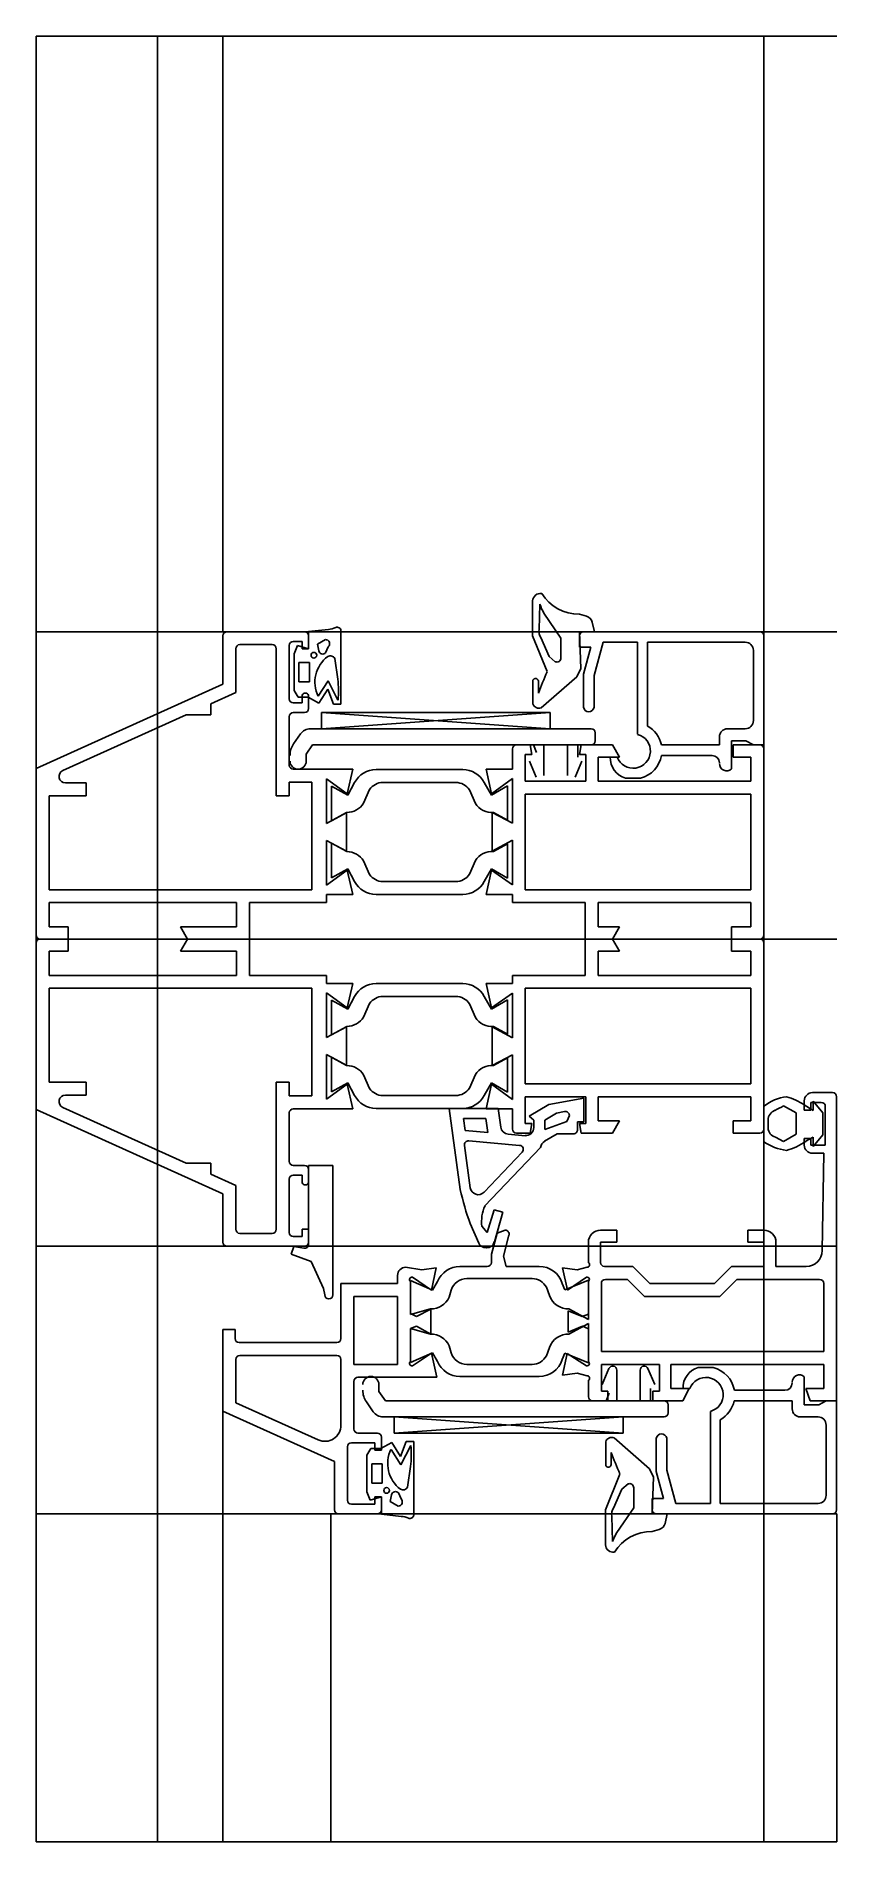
# Model space of a CAD drawing. Extents: x -13 to 86, y -112 to 112.
import ezdxf

# ---------------------------------------------------------------- set-up
doc = ezdxf.new("R2010")
doc.units = 0
doc.layers.get('0').update_dxf_attribs({"linetype": 'CONTINUOUS'})

msp = doc.modelspace()

# ---------------------------------------------------------------- linework, layer by layer
at = {"linetype": 'CONTINUOUS'}
for p, q in [((86.03, 111.65), (-13, 111.65)), ((-13, -111.65), (-13, 111.65)), ((-13, 111.65), (-13, -111.65)), ((2, 111.65), (2, -111.65)), ((10.1, 38), (10.1, 111.65)), ((77, 111.65), (77, -111.65)), ((77, 37.5), (77, 111.65)), ((48.4, 41.82), (48.4, 37.47)), ((49.2, 38.28), (49.29, 41.42)), ((49.8, 40.3), (51.9, 37.22)), ((86.03, 38), (-13, 38)), ((20.2, 38), (10.6, 38)), ((23.14, 38.29), (20.7, 38.01)), ((20.7, 38.01), (20.7, 35.9)), ((24.7, 29.04), (24.7, 38.13)), ((55.06, 39.92), (54.19, 40.16)), ((54.36, 33.46), (54.19, 38)), ((54.19, 38), (56.05, 38)), ((76.5, 38), (54.7, 38)), ((56.05, 38), (55.78, 39.18)), ((10.1, 37.5), (10.1, 31.5)), ((11.7, 30.47), (11.7, 35.9)), ((12.2, 36.4), (16.2, 36.4)), ((16.7, 35.9), (16.7, 17.7)), ((18.3, 29.7), (18.3, 36.3)), ((18.8, 36.8), (19.9, 36.8)), ((19.32, 36.28), (18.9, 35.26)), ((20.7, 35.9), (19.32, 36.28)), ((19.9, 36.8), (19.9, 35.9)), ((19.9, 35.9), (20.7, 35.9)), ((20.7, 35.9), (20.7, 37.5)), ((21.79, 36.46), (22.77, 37.03)), ((21.96, 35.63), (21.79, 36.46)), ((23.13, 36.11), (22.8, 35.38)), ((48.4, 37.47), (50.19, 33.06)), ((50.45, 34.94), (49.42, 37.27)), ((51.9, 37.22), (51.9, 34.75)), ((54.2, 37.5), (54.2, 36.1)), ((54.2, 36.1), (55.6, 36.1)), ((55.6, 36.1), (54.7, 32.74)), ((56, 32.57), (57.11, 36.7)), ((57.11, 36.7), (61.39, 36.7)), ((61.39, 36.7), (61.39, 25.31)), ((62.59, 26.36), (62.59, 36.7)), ((62.59, 36.7), (74.7, 36.7)), ((77, 24), (77, 37.5)), ((18.9, 35.26), (18.9, 30.74)), ((19.5, 31.8), (19.5, 34.2)), ((19.5, 34.2), (20.8, 34.2)), ((20.8, 34.2), (20.8, 31.8)), ((23.94, 34.69), (24.3, 32.12)), ((51.2, 34.29), (50.45, 34.94)), ((75.7, 35.7), (75.7, 27)), ((10.1, 31.5), (-13, 21.1)), ((20.8, 31.8), (19.5, 31.8)), ((23.12, 31.93), (21.89, 30.01)), ((24.33, 29.53), (23.12, 31.93)), ((48.44, 32), (48.44, 29.08)), ((49.13, 30.39), (49.11, 31.88)), ((49.47, 28.6), (53.87, 32.41)), ((53.87, 32.41), (54.36, 33.46)), ((54.7, 32.74), (54.7, 28.67)), ((56, 28.63), (56, 32.57)), ((8.6, 29.07), (11.7, 30.47)), ((8.6, 27.7), (8.6, 29.07)), ((19.9, 29.2), (18.8, 29.2)), ((18.9, 30.74), (19.39, 29.9)), ((19.39, 29.9), (20.64, 29.9)), ((19.9, 30.1), (19.9, 29.2)), ((20.64, 29.9), (21.98, 29.15)), ((20.7, 28.5), (20.7, 30.1)), ((21.98, 29.15), (23.07, 30.91)), ((23.07, 30.91), (23.77, 29.04)), ((23.77, 29.04), (24.7, 29.04)), ((-9.7, 20.83), (5.55, 27.7)), ((5.55, 27.7), (8.6, 27.7)), ((18.3, 21.5), (18.3, 27.5)), ((18.8, 28), (20.2, 28)), ((22.29, 28), (50.59, 28)), ((22.29, 26), (50.59, 28)), ((50.59, 26), (22.29, 28)), ((22.29, 26), (22.29, 28)), ((22.29, 28), (50.59, 28)), ((50.59, 28), (50.59, 26)), ((19.7, 25.36), (18.85, 24.14)), ((55.65, 26), (20.93, 26)), ((56.15, 24.5), (56.15, 25.5)), ((71.5, 25), (71.5, 24)), ((74.7, 26), (72.5, 26)), ((20.4, 22.87), (21.19, 24)), ((20.4, 22), (20.4, 22.87)), ((20.4, 22), (20.4, 22.87)), ((21.19, 24), (55.65, 24)), ((45.9, 23.5), (45.9, 21)), ((48.1, 24), (46.4, 24)), ((47.5, 19.5), (47.5, 22.8)), ((47.5, 22.8), (48.3, 22.8)), ((48.3, 22.8), (48.1, 24)), ((48.5, 24), (48.88, 23.08)), ((49.8, 20.2), (49.8, 24)), ((49.8, 20.2), (49.8, 24)), ((52.7, 24), (52.7, 20.2)), ((54, 22.5), (54, 24)), ((54, 22.5), (54, 24)), ((54.4, 24), (54.2, 22.8)), ((54.2, 22.8), (55, 22.8)), ((58.28, 24), (54.4, 24)), ((55, 22.8), (55, 19.5)), ((56.5, 19.5), (56.5, 22.5)), ((56.5, 22.5), (59.15, 22.5)), ((58.85, 22.5), (58, 22.5)), ((59.15, 22.5), (58.28, 24)), ((71.5, 24), (64.33, 24)), ((64.35, 22.7), (70.6, 22.7)), ((73, 21.03), (73, 24.5)), ((73, 24.5), (74.79, 24.5)), ((76.5, 24), (73.19, 24)), ((73.19, 24), (73.19, 22.5)), ((73.19, 22.5), (75.4, 22.5)), ((74.79, 24.5), (75.7, 24)), ((75.4, 22.5), (75.4, 19.5)), ((75.7, 24), (77, 24)), ((77, 0.5), (77, 23.5)), ((-13, 21.1), (-13, 0.5)), ((26.15, 21), (18.8, 21)), ((25.48, 17.97), (26.15, 21)), ((39.76, 20.95), (29.04, 20.95)), ((45.9, 21), (42.65, 21)), ((42.65, 21), (43.33, 17.97)), ((48, 22), (48.84, 20.01)), ((53.66, 20.01), (54.5, 22)), ((53.66, 20.01), (54.5, 22)), ((-6.8, 19.3), (-9.38, 19.3)), ((-6.8, 17.7), (-6.8, 19.3)), ((18.3, 17.7), (18.3, 19.4)), ((18.3, 19.4), (21.1, 19.4)), ((21.1, 19.4), (21.1, 6.1)), ((22.9, 14.27), (22.9, 19.82)), ((22.9, 19.82), (25.48, 17.97)), ((25.53, 17.79), (23.51, 18.9)), ((23.51, 18.9), (23.51, 14.6)), ((26.39, 19.35), (25.53, 17.79)), ((27.5, 16.8), (28.23, 18.48)), ((29.89, 19.35), (38.91, 19.35)), ((40.58, 18.46), (41.32, 16.77)), ((43.31, 17.79), (42.41, 19.35)), ((45.29, 18.93), (43.31, 17.79)), ((43.33, 17.97), (45.9, 19.84)), ((45.29, 14.7), (45.29, 18.93)), ((45.9, 19.84), (45.9, 14.31)), ((55, 19.5), (47.5, 19.5)), ((47.5, 6.1), (47.5, 17.9)), ((47.5, 17.9), (75.4, 17.9)), ((75.4, 19.5), (56.5, 19.5)), ((59.88, 19.9), (61.73, 19.9)), ((75.4, 17.9), (75.4, 6.1)), ((-11.4, 6.1), (-11.4, 17.7)), ((-11.4, 17.7), (-6.8, 17.7)), ((16.7, 17.7), (18.3, 17.7)), ((25.4, 15.65), (22.9, 14.27)), ((23.51, 14.6), (25.41, 15.65)), ((25.4, 10.86), (25.4, 15.65)), ((45.9, 14.31), (43.4, 15.64)), ((43.4, 15.64), (43.4, 10.85)), ((43.58, 15.66), (45.29, 14.7)), ((22.9, 6.66), (22.9, 12.19)), ((22.9, 12.19), (25.4, 10.86)), ((25.41, 10.81), (23.51, 11.86)), ((23.51, 11.86), (23.51, 7.56)), ((43.4, 10.85), (45.9, 12.23)), ((45.29, 11.76), (43.58, 10.8)), ((45.29, 7.53), (45.29, 11.76)), ((45.9, 12.23), (45.9, 6.68)), ((28.23, 7.98), (27.5, 9.66)), ((41.32, 9.69), (40.58, 8)), ((25.47, 8.53), (22.9, 6.66)), ((23.51, 7.56), (25.53, 8.67)), ((26.15, 5.51), (25.47, 8.53)), ((25.53, 8.67), (26.39, 7.11)), ((38.91, 7.11), (29.89, 7.11)), ((42.41, 7.11), (43.31, 8.67)), ((43.32, 8.53), (42.65, 5.51)), ((43.31, 8.67), (45.29, 7.53)), ((45.9, 6.68), (43.32, 8.53)), ((21.1, 6.1), (-11.4, 6.1)), ((-11.4, 1.5), (-11.4, 4.5)), ((-11.4, 4.5), (11.8, 4.5)), ((11.8, 4.5), (11.8, 1.5)), ((13.4, 0), (13.4, 4.5)), ((13.4, 4.5), (22.9, 4.5)), ((22.9, 4.5), (22.9, 5.51)), ((22.9, 5.51), (26.15, 5.51)), ((29.04, 5.51), (39.76, 5.51)), ((42.65, 5.51), (45.9, 5.51)), ((45.9, 5.51), (45.9, 4.5)), ((45.9, 4.5), (54.9, 4.5)), ((75.4, 6.1), (47.5, 6.1)), ((54.9, 4.5), (54.9, 0)), ((56.5, 1.5), (56.5, 4.5)), ((56.5, 4.5), (75.4, 4.5)), ((75.4, 4.5), (75.4, 1.5)), ((-13, 0), (86.03, 0)), ((-9.03, 0), (-12.5, 0)), ((-12.5, 0), (-9.03, 0)), ((-9.03, 1.5), (-11.4, 1.5)), ((-9.03, 0), (-9.03, 1.5)), ((-9.03, -1.5), (-9.03, 0)), ((11.8, 1.5), (4.85, 1.5)), ((4.85, 1.5), (5.72, 0)), ((5.72, 0), (4.85, -1.5)), ((13.4, 0), (5.72, 0)), ((5.72, 0), (13.4, 0)), ((13.4, -4.5), (13.4, 0)), ((58.28, 0), (54.9, 0)), ((54.9, 0), (54.9, -4.5)), ((54.9, 0), (58.28, 0)), ((59.15, 1.5), (56.5, 1.5)), ((58.28, 0), (59.15, 1.5)), ((59.15, -1.5), (58.28, 0)), ((75.4, 1.5), (73.01, 1.5)), ((73.01, 1.5), (73.01, 0)), ((76.5, 0), (73.01, 0)), ((73.01, 0), (73.01, -1.5)), ((73.01, 0), (76.5, 0)), ((-13, -0.5), (-13, -21.1)), ((-11.4, -4.5), (-11.4, -1.5)), ((-11.4, -1.5), (-9.03, -1.5)), ((4.85, -1.5), (11.8, -1.5)), ((11.8, -1.5), (11.8, -4.5)), ((56.5, -4.5), (56.5, -1.5)), ((56.5, -1.5), (59.15, -1.5)), ((73.01, -1.5), (75.4, -1.5)), ((75.4, -1.5), (75.4, -4.5)), ((77, -23.5), (77, -0.5)), ((11.8, -4.5), (-11.4, -4.5)), ((-11.4, -17.7), (-11.4, -6.1)), ((-11.4, -6.1), (21.1, -6.1)), ((22.9, -4.5), (13.4, -4.5)), ((21.1, -6.1), (21.1, -19.4)), ((22.9, -5.51), (22.9, -4.5)), ((26.15, -5.51), (22.9, -5.51)), ((22.9, -12.19), (22.9, -6.66)), ((22.9, -6.66), (25.47, -8.53)), ((25.47, -8.53), (26.15, -5.51)), ((39.76, -5.51), (29.04, -5.51)), ((45.9, -5.51), (42.65, -5.51)), ((42.65, -5.51), (43.32, -8.53)), ((43.32, -8.53), (45.9, -6.68)), ((54.9, -4.5), (45.9, -4.5)), ((45.9, -4.5), (45.9, -5.51)), ((45.9, -6.68), (45.9, -12.23)), ((47.5, -17.9), (47.5, -6.1)), ((47.5, -6.1), (75.4, -6.1)), ((75.4, -4.5), (56.5, -4.5)), ((75.4, -6.1), (75.4, -17.9)), ((25.53, -8.67), (23.51, -7.56)), ((23.51, -7.56), (23.51, -11.86)), ((26.39, -7.11), (25.53, -8.67)), ((27.5, -9.66), (28.23, -7.98)), ((29.89, -7.11), (38.91, -7.11)), ((40.58, -8), (41.32, -9.69)), ((43.31, -8.67), (42.41, -7.11)), ((45.29, -7.53), (43.31, -8.67)), ((45.29, -11.76), (45.29, -7.53)), ((25.4, -10.86), (22.9, -12.19)), ((23.51, -11.86), (25.41, -10.81)), ((25.4, -15.65), (25.4, -10.86)), ((45.9, -12.23), (43.4, -10.85)), ((43.4, -10.85), (43.4, -15.64)), ((43.58, -10.8), (45.29, -11.76)), ((22.9, -19.82), (22.9, -14.27)), ((22.9, -14.27), (25.4, -15.65)), ((25.41, -15.65), (23.51, -14.6)), ((23.51, -14.6), (23.51, -18.9)), ((43.4, -15.64), (45.9, -14.31)), ((45.29, -14.7), (43.58, -15.66)), ((45.29, -18.93), (45.29, -14.7)), ((45.9, -14.31), (45.9, -19.84)), ((-6.8, -17.7), (-11.4, -17.7)), ((-6.8, -19.3), (-6.8, -17.7)), ((18.3, -17.7), (16.7, -17.7)), ((16.7, -17.7), (16.7, -35.9)), ((18.3, -19.4), (18.3, -17.7)), ((23.51, -18.9), (25.53, -17.79)), ((25.53, -17.79), (26.39, -19.35)), ((28.23, -18.48), (27.5, -16.8)), ((41.32, -16.77), (40.58, -18.46)), ((42.41, -19.35), (43.31, -17.79)), ((43.31, -17.79), (45.29, -18.93)), ((-9.38, -19.3), (-6.8, -19.3)), ((21.1, -19.4), (18.3, -19.4)), ((25.48, -17.97), (22.9, -19.82)), ((26.15, -21), (25.48, -17.97)), ((38.91, -19.35), (29.89, -19.35)), ((43.33, -17.97), (42.65, -21)), ((45.9, -19.84), (43.33, -17.97)), ((75.4, -17.9), (47.5, -17.9)), ((47.5, -22.8), (47.5, -19.5)), ((47.5, -19.5), (55, -19.5)), ((54.75, -19.7), (50.4, -20.48)), ((54.75, -22.6), (54.75, -19.7)), ((55, -19.5), (55, -22.8)), ((56.5, -22.5), (56.5, -19.5)), ((56.5, -19.5), (75.4, -19.5)), ((75.4, -19.5), (75.4, -22.5)), ((82, -20), (82, -21.15)), ((85.5, -19), (83, -19)), ((84.3, -21.5), (83.1, -20.06)), ((83.1, -20.06), (83.1, -21.2)), ((86, -57.1), (86, -19.5)), ((-13, -21.1), (10.1, -31.5)), ((5.55, -27.7), (-9.7, -20.83)), ((18.3, -27.5), (18.3, -21.5)), ((18.8, -21), (26.15, -21)), ((29.04, -20.95), (39.76, -20.95)), ((44.15, -20.94), (38.1, -20.94)), ((38.1, -20.94), (39.46, -30.99)), ((40.07, -23.68), (39.87, -22.19)), ((39.87, -22.19), (42.62, -22.19)), ((42.62, -22.19), (42.86, -23.92)), ((42.65, -21), (45.9, -21)), ((44.47, -23.28), (44.15, -20.94)), ((45.9, -21), (45.9, -23.5)), ((50.4, -20.48), (47.96, -21.9)), ((47.96, -21.9), (48.55, -22.41)), ((49.9, -22.39), (51.37, -21.55)), ((51.37, -21.55), (52.35, -21.34)), ((52.95, -21.83), (52.63, -22.55)), ((77, -20.69), (77, -25.06)), ((79.42, -20.63), (81, -21.48)), ((81, -21.48), (81, -24.15)), ((83.1, -21.2), (82, -20.52)), ((82, -21.15), (82.8, -21.15)), ((82.8, -21.15), (82.8, -20.2)), ((82.8, -20.2), (84.1, -20.2)), ((84.3, -24.2), (84.3, -21.5)), ((84.6, -20.7), (84.6, -25.5)), ((42.86, -23.92), (40.07, -23.68)), ((47.46, -24.32), (45.37, -24.14)), ((46.4, -24), (48.1, -24)), ((48.3, -22.8), (47.5, -22.8)), ((48.1, -24), (48.3, -22.8)), ((48.55, -22.41), (48.55, -23.33)), ((49.89, -25), (51.45, -24.1)), ((49.9, -23.55), (49.9, -22.39)), ((52.63, -22.55), (49.9, -23.55)), ((51.45, -24.1), (53.45, -24.1)), ((53.95, -23.57), (53.95, -22.6)), ((53.95, -22.6), (54.75, -22.6)), ((55, -22.8), (54.2, -22.8)), ((54.2, -22.8), (54.4, -24)), ((54.4, -24), (58.28, -24)), ((59.15, -22.5), (56.5, -22.5)), ((58.28, -24), (59.15, -22.5)), ((75.4, -22.5), (73.19, -22.5)), ((73.19, -22.5), (73.19, -24)), ((73.19, -24), (76.5, -24)), ((77.52, -23.36), (77.52, -22.38)), ((79.42, -25.05), (78.42, -24.51)), ((81, -24.15), (79.42, -25.05)), ((82.18, -25.02), (83.1, -24.5)), ((83.1, -25.64), (84.3, -24.2)), ((83.1, -24.5), (83.1, -25.64)), ((40.69, -30.75), (39.98, -25.54)), ((40.52, -24.97), (46.79, -25.52)), ((47.11, -26.36), (42.4, -31.31)), ((42.51, -33.01), (49.39, -25.78)), ((82.79, -24.68), (82, -24.68)), ((82, -24.68), (82, -25.5)), ((82.79, -25.5), (82.79, -24.68)), ((84.6, -25.5), (82.79, -25.5)), ((83, -26.5), (84.4, -26.5)), ((84.4, -26.5), (84.23, -38.53)), ((8.6, -27.7), (5.55, -27.7)), ((8.6, -29.07), (8.6, -27.7)), ((20.2, -28), (18.8, -28)), ((23.7, -28), (20.7, -28)), ((20.7, -28), (20.7, -37.75)), ((20.7, -30.1), (20.7, -28.5)), ((23.7, -44), (23.7, -28)), ((11.7, -30.47), (8.6, -29.07)), ((11.7, -35.9), (11.7, -30.47)), ((18.3, -36.3), (18.3, -29.7)), ((18.8, -29.2), (19.9, -29.2)), ((19.9, -29.2), (19.9, -30.1)), ((10.1, -31.5), (10.1, -37.5)), ((43.64, -33.49), (42.79, -36.28)), ((44.7, -33.79), (43.64, -33.49)), ((40.68, -35.19), (41.73, -37.6)), ((42.79, -36.28), (42.13, -35.53)), ((43.67, -37.46), (44.7, -33.79)), ((16.2, -36.4), (12.2, -36.4)), ((19.9, -36.8), (18.8, -36.8)), ((20.7, -35.9), (19.9, -35.9)), ((19.9, -35.9), (19.9, -36.8)), ((20.7, -37.5), (20.7, -35.9)), ((44, -36.37), (43.3, -38.98)), ((45, -36), (44, -36.37)), ((44.8, -39.23), (45.48, -36.63)), ((55.3, -37.5), (55.3, -40.04)), ((58.8, -36), (56.8, -36)), ((56.8, -40), (56.8, -37.5)), ((56.8, -37.5), (58.8, -37.5)), ((58.8, -37.5), (58.8, -36)), ((77, -36), (75, -36)), ((75, -36), (75, -37.5)), ((75, -37.5), (77, -37.5)), ((77, -37.5), (77, -40.5)), ((78.5, -40.5), (78.5, -37.5)), ((86.03, -38), (-13, -38)), ((10.6, -38), (20.2, -38)), ((18.88, -38.02), (18.53, -38.97)), ((18.53, -38.97), (21.01, -39.87)), ((20.11, -38.24), (18.88, -38.02)), ((21.01, -39.87), (22.56, -43.2)), ((43.3, -38.98), (43.3, -40)), ((45.13, -40.48), (44.8, -39.23)), ((31.7, -41.6), (31.7, -42.6)), ((34.69, -40.91), (32.7, -40.6)), ((36.03, -43.43), (33.3, -42.21)), ((33.3, -42.21), (33.3, -46.42)), ((33.3, -46.33), (33.3, -42.36)), ((33.54, -41.81), (35.88, -43.41)), ((36.49, -40.65), (34.69, -40.91)), ((35.88, -43.41), (36.49, -40.65)), ((36.65, -42.36), (36.03, -43.43)), ((42.8, -40.5), (39.42, -40.5)), ((40.25, -42), (48.34, -42)), ((49.2, -40.48), (45.13, -40.48)), ((53.91, -40.91), (52.11, -40.65)), ((52.11, -40.65), (52.7, -43.42)), ((55.3, -42.17), (52.4, -43.39)), ((52.7, -43.42), (55.06, -41.81)), ((55.15, -40.6), (53.91, -40.91)), ((55.3, -47.06), (55.3, -42.17)), ((55.3, -42.36), (55.3, -46.41)), ((60.8, -40.5), (57.3, -40.5)), ((57.4, -42.1), (60.14, -42.1)), ((60.14, -42.1), (62.24, -44.2)), ((62.9, -42.6), (60.8, -40.5)), ((73, -40.5), (70.9, -42.6)), ((71.56, -44.2), (73.66, -42.1)), ((77, -40.5), (73, -40.5)), ((73.66, -42.1), (83.9, -42.1)), ((82.23, -40.5), (78.5, -40.5)), ((22.56, -43.2), (22.7, -44)), ((31.7, -42.6), (24.7, -42.6)), ((24.7, -42.6), (24.7, -49.4)), ((26.3, -44.2), (31.7, -44.2)), ((26.3, -52.6), (26.3, -44.2)), ((31.7, -44.2), (31.7, -52.6)), ((38.07, -44.29), (38.34, -43.41)), ((50.11, -43.07), (50.47, -44.08)), ((52.4, -43.39), (52.06, -42.59)), ((56.9, -51), (56.9, -42.6)), ((62.24, -44.2), (71.56, -44.2)), ((70.9, -42.6), (62.9, -42.6)), ((84.4, -42.6), (84.4, -51)), ((33.3, -46.42), (35.79, -45.75)), ((34.06, -46.69), (33.3, -46.33)), ((35.8, -45.76), (34.06, -46.69)), ((35.8, -48.85), (35.8, -45.76)), ((54.54, -46.69), (52.8, -45.97)), ((52.8, -45.97), (52.8, -48.63)), ((52.9, -45.74), (55.3, -47.06)), ((55.3, -46.41), (54.54, -46.69)), ((11.6, -48.3), (10.1, -48.3)), ((10.1, -48.3), (10.1, -58.4)), ((10.1, -48.3), (10.1, -111.65)), ((11.6, -49.4), (11.6, -48.3)), ((33.3, -48.18), (34.06, -47.89)), ((33.3, -52.24), (33.3, -48.18)), ((35.79, -48.85), (33.3, -48.18)), ((33.3, -48.18), (33.3, -52.39)), ((34.06, -47.89), (35.8, -48.85)), ((52.8, -48.63), (54.57, -47.86)), ((55.3, -47.54), (52.9, -48.86)), ((54.57, -47.86), (55.3, -48.22)), ((55.3, -52.43), (55.3, -47.54)), ((55.3, -48.22), (55.3, -52.24)), ((24.2, -49.9), (12.1, -49.9)), ((33.3, -52.39), (36.03, -51.17)), ((35.88, -51.2), (33.54, -52.79)), ((36.55, -54.2), (35.88, -51.2)), ((36.03, -51.17), (36.65, -52.24)), ((38.34, -51.19), (38.07, -50.31)), ((50.47, -50.52), (50.11, -51.53)), ((52.06, -52.01), (52.4, -51.21)), ((52.68, -51.27), (52.11, -53.94)), ((52.4, -51.21), (55.3, -52.43)), ((55.06, -52.79), (52.68, -51.27)), ((84.4, -51), (56.9, -51)), ((11.7, -57.36), (11.7, -52)), ((12.2, -51.5), (24.2, -51.5)), ((24.7, -52), (24.7, -60.11)), ((31.7, -52.6), (26.3, -52.6)), ((48.34, -52.6), (40.25, -52.6)), ((56.9, -55.9), (56.9, -52.6)), ((56.9, -52.6), (64.1, -52.6)), ((57, -55.1), (57.84, -53.11)), ((58.8, -53.3), (58.8, -57.1)), ((58.8, -53.3), (58.8, -57.1)), ((61.7, -57.1), (61.7, -53.3)), ((62.66, -53.11), (63.5, -55.1)), ((62.66, -53.11), (63.5, -55.1)), ((64.1, -52.6), (64.1, -55.9)), ((65.5, -55.6), (65.5, -52.6)), ((65.5, -52.6), (84.4, -52.6)), ((70.73, -53), (68.89, -53)), ((84.4, -52.6), (84.4, -55.6)), ((26.3, -60.6), (26.3, -54.7)), ((26.8, -54.2), (36.55, -54.2)), ((29.4, -55.1), (29.4, -55.97)), ((29.4, -55.1), (29.4, -55.97)), ((39.42, -54.1), (49.2, -54.1)), ((52.11, -53.94), (53.91, -53.69)), ((53.91, -53.69), (55.15, -54)), ((55.3, -54.56), (55.3, -56.6)), ((63, -55.6), (63, -57.1)), ((63, -55.6), (63, -57.1)), ((67.77, -55.6), (65.5, -55.6)), ((66.99, -57.1), (67.77, -55.6)), ((67, -55.6), (67.85, -55.6)), ((79.6, -55.8), (73.35, -55.8)), ((82, -57.6), (82, -54.13)), ((84.4, -55.6), (82.19, -55.6)), ((82.19, -55.6), (82.71, -57.1)), ((21.88, -61.94), (11.7, -57.36)), ((28.7, -58.46), (27.85, -57.25)), ((29.4, -55.97), (30.19, -57.1)), ((30.19, -57.1), (64.65, -57.1)), ((55.8, -57.1), (57.69, -57.1)), ((57.69, -55.9), (56.9, -55.9)), ((57.5, -57.1), (57.88, -56.18)), ((57.69, -57.1), (57.69, -55.9)), ((64.1, -55.9), (63.27, -55.9)), ((63.27, -55.9), (63.27, -57.1)), ((63.27, -57.1), (66.99, -57.1)), ((65.15, -57.6), (65.15, -58.6)), ((73.33, -57.1), (80.5, -57.1)), ((80.5, -57.1), (80.5, -58.1)), ((83.79, -57.6), (82, -57.6)), ((82.71, -57.1), (86, -57.1)), ((84.71, -57.1), (83.79, -57.6)), ((86, -57.1), (84.71, -57.1)), ((86, -70.6), (86, -57.1)), ((10.1, -58.4), (23.9, -64.6)), ((64.65, -59.1), (29.93, -59.1)), ((31.29, -59.1), (59.59, -61.1)), ((59.59, -59.1), (31.29, -61.1)), ((31.29, -59.1), (31.29, -61.1)), ((59.59, -61.1), (59.59, -59.1)), ((70.39, -58.41), (70.39, -69.8)), ((71.59, -69.8), (71.59, -59.46)), ((81.5, -59.1), (83.7, -59.1)), ((84.7, -60.1), (84.7, -68.8)), ((26, -62.3), (28.9, -62.3)), ((29.2, -61.1), (26.8, -61.1)), ((28.9, -62.3), (28.9, -63.2)), ((30.98, -62.25), (29.64, -63)), ((29.7, -63.2), (29.7, -61.6)), ((32.07, -64.01), (30.98, -62.25)), ((31.29, -61.1), (59.59, -61.1)), ((31.29, -61.1), (59.59, -61.1)), ((32.77, -62.14), (32.07, -64.01)), ((33.7, -62.14), (32.77, -62.14)), ((33.7, -71.23), (33.7, -62.14)), ((57.44, -62.18), (57.44, -65.1)), ((62.87, -65.51), (58.47, -61.7)), ((63.7, -61.77), (63.7, -65.84)), ((65, -65.67), (65, -61.73)), ((23.9, -64.6), (23.9, -70.6)), ((25.5, -69.4), (25.5, -62.8)), ((28.39, -63), (27.9, -63.84)), ((27.9, -63.84), (27.9, -68.36)), ((29.64, -63), (28.39, -63)), ((28.9, -63.2), (29.7, -63.2)), ((30.89, -63.11), (32.12, -65.03)), ((32.12, -65.03), (33.33, -62.63)), ((58.11, -64.98), (58.13, -63.49)), ((28.5, -67.3), (28.5, -64.9)), ((28.5, -64.9), (29.8, -64.9)), ((29.8, -64.9), (29.8, -67.3)), ((33.3, -65.22), (32.94, -67.79)), ((59.19, -66.16), (57.4, -70.58)), ((63.36, -66.56), (62.87, -65.51)), ((63.19, -71.1), (63.36, -66.56)), ((63.7, -65.84), (64.6, -69.2)), ((66.11, -69.8), (65, -65.67)), ((27.9, -68.36), (28.32, -69.38)), ((28.32, -69.38), (29.7, -69)), ((29.8, -67.3), (28.5, -67.3)), ((29.7, -69), (28.9, -69)), ((28.9, -69), (28.9, -69.9)), ((29.7, -69), (29.7, -71.11)), ((29.7, -70.6), (29.7, -69)), ((30.79, -69.56), (30.96, -68.73)), ((31.8, -68.48), (32.13, -69.22)), ((58.42, -70.38), (59.45, -68.04)), ((59.45, -68.04), (60.2, -67.39)), ((60.9, -67.85), (60.9, -70.33)), ((64.6, -69.2), (63.2, -69.2)), ((63.2, -69.2), (63.2, -70.6)), ((86.03, -71.1), (-13, -71.1)), ((23.44, -71.1), (23.44, -111.65)), ((24.4, -71.1), (29.2, -71.1)), ((28.9, -69.9), (26, -69.9)), ((29.7, -71.11), (32.14, -71.4)), ((31.77, -70.13), (30.79, -69.56)), ((57.4, -70.58), (57.4, -74.92)), ((58.29, -74.52), (58.2, -71.38)), ((60.9, -70.33), (58.8, -73.4)), ((65.05, -71.1), (63.19, -71.1)), ((63.7, -71.1), (85.5, -71.1)), ((64.78, -72.28), (65.05, -71.1)), ((70.39, -69.8), (66.11, -69.8)), ((83.7, -69.8), (71.59, -69.8)), ((86.03, -71.1), (86.03, -111.65)), ((63.19, -73.26), (64.06, -73.02)), ((86.03, -111.65), (-13, -111.65))]:
    msp.add_line(p, q, dxfattribs=at)
for centre, radius, start, end in [((49.4, 41.74), 1, 82.9118, 175.2759), ((54.15, 45.61), 5.45, 211.898, 270.4521), ((54.55, 43.14), 5.53, 198.0939, 210.871), ((10.6, 37.5), 0.5, 90, 180), ((20.2, 37.5), 0.5, 0, 90), ((22.92, 41.2), 2.92, 274.366, 292.8159), ((24.24, 38.09), 0.46, 4.7639, 114.6137), ((50.41, 38.01), 1.24, 167.6551, 216.9215), ((54.7, 37.5), 0.5, 90, 180), ((54.81, 38.95), 1, 13.135, 75.2953), ((76.5, 37.5), 0.5, 0, 90), ((12.2, 35.9), 0.5, 90, 180), ((16.2, 35.9), 0.5, 0, 90), ((18.8, 36.3), 0.5, 90, 180), ((22.77, 36.5), 0.53, 312.6208, 90.1204), ((74.7, 35.7), 1, 0, 90), ((21.35, 35.09), 0.35, 0, 180), ((21.35, 35.09), 0.35, 180, 360), ((25.46, 31.76), 3.98, 126.9828, 206.0961), ((22.45, 35.74), 0.5, 192.2133, 314.6387), ((23.38, 34.39), 0.63, 28.0436, 119.8917), ((51.4, 34.75), 0.5, 246.4214, 0.1998), ((13.79, 30.7), 10.61, 353.6525, 7.6748), ((48.76, 31.86), 0.35, 3.3449, 156.3466), ((85.28, 17.58), 38.35, 156.2003, 160.4932), ((18.8, 29.7), 0.5, 180, 270), ((20.3, 30.01), 0.41, 12.6804, 167.3196), ((49.17, 29.31), 0.77, 197.4614, 292.5657), ((18.8, 27.5), 0.5, 90, 180), ((20.2, 28.5), 0.5, 270, 0), ((55.35, 28.76), 0.66, 188.2218, 348.2534), ((74.7, 27), 1, 270, 0), ((20.93, 24.5), 1.5, 89.9612, 145.017), ((55.65, 25.5), 0.5, 0, 90), ((60.84, 23.25), 2.13, 200.6574, 75.1208), ((60.9, 23.29), 3.5, 11.6376, 61.1643), ((72.5, 25), 1, 90, 180), ((20.9, 22.71), 2.5, 145.0848, 179.9792), ((46.4, 23.5), 0.5, 90, 180), ((55.65, 24.5), 0.5, 270, 0), ((60.6, 22.4), 2.6, 177.7712, 253.9685), ((60.9, 23.3), 3.5, 283.6856, 350.1186), ((70.6, 21.8), 0.9, 0, 90), ((76.5, 23.5), 0.5, 0, 90), ((-9.37, 20.1), 0.8, 114.1412, 269.4851), ((18.8, 21.5), 0.5, 180, 270), ((19.4, 22), 1, 180, 0), ((29.04, 17.95), 3, 90.063, 152.1819), ((39.76, 17.95), 3, 27.8181, 89.937), ((72.4, 21.7), 0.9, 180.0522, 311.8103), ((29.88, 17.35), 2, 89.7192, 145.5985), ((38.92, 17.35), 2, 33.7104, 90.1803), ((25.4, 18.15), 2.5, 270.3252, 327.3175), ((43.4, 18.15), 2.5, 213.6052, 274.0788), ((25.4, 8.31), 2.5, 32.6825, 89.6748), ((43.4, 8.31), 2.5, 85.9212, 146.3948), ((29.04, 8.51), 3, 207.8181, 269.937), ((29.88, 9.11), 2, 214.4015, 270.2808), ((38.92, 9.11), 2, 269.8197, 326.2896), ((39.76, 8.51), 3, 270.063, 332.1819), ((-12.5, 0.5), 0.5, 180, 270), ((-12.5, -0.5), 0.5, 90, 180), ((76.5, 0.5), 0.5, 270, 0), ((76.5, -0.5), 0.5, 0, 90), ((29.04, -8.51), 3, 90.063, 152.1819), ((39.76, -8.51), 3, 27.8181, 89.937), ((29.88, -9.11), 2, 89.7192, 145.5985), ((38.92, -9.11), 2, 33.7104, 90.1803), ((25.4, -8.31), 2.5, 270.3252, 327.3175), ((43.4, -8.31), 2.5, 213.6052, 274.0788), ((25.4, -18.15), 2.5, 32.6825, 89.6748), ((43.4, -18.15), 2.5, 85.9212, 146.3948), ((-9.37, -20.1), 0.8, 90.5149, 245.8588), ((29.04, -17.95), 3, 207.8181, 269.937), ((29.88, -17.35), 2, 214.4015, 270.2808), ((38.92, -17.35), 2, 269.8197, 326.2896), ((39.76, -17.95), 3, 270.063, 332.1819), ((80.47, -25.01), 5.54, 96.9357, 128.7682), ((77.9, -26.55), 7.29, 55.7833, 74.8978), ((83, -20), 1, 90, 180), ((85.5, -19.5), 0.5, 0, 90), ((18.8, -21.5), 0.5, 90, 180), ((52.45, -21.83), 0.5, 359.9883, 101.537), ((78.84, -22.42), 1.32, 110.8248, 178.0999), ((71.45, -6.95), 15.83, 295.9184, 300.2266), ((84.1, -20.7), 0.5, 0, 90), ((45.46, -23.14), 1, 187.8093, 264.7946), ((46.4, -23.5), 0.5, 180, 270), ((47.55, -23.32), 1, 264.8354, 359.6597), ((53.45, -23.6), 0.5, 269.8968, 3.4399), ((76.5, -23.5), 0.5, 270, 0), ((78.8, -23.29), 1.28, 183.2666, 252.8275), ((40.47, -25.47), 0.5, 84.8113, 188.285), ((46.75, -26.02), 0.5, 316.8421, 84.8668), ((50.39, -25.87), 1, 119.7421, 174.9361), ((80.56, -20.01), 6.18, 234.8312, 262.8463), ((77.89, -18.98), 7.41, 284.8497, 305.3677), ((83, -25.5), 1, 180, 270), ((18.8, -27.5), 0.5, 180, 270), ((20.2, -28.5), 0.5, 0, 90), ((18.8, -29.7), 0.5, 90, 180), ((20.3, -30.01), 0.41, 192.6804, 347.3196), ((73.37, -23.42), 34.75, 192.5893, 199.8053), ((41.68, -30.62), 1, 187.751, 315.9832), ((46.53, -34.9), 4.44, 154.7468, 188.1027), ((10.6, -37.5), 0.5, 180, 270), ((12.2, -35.9), 0.5, 180, 270), ((16.2, -35.9), 0.5, 270, 0), ((18.8, -36.3), 0.5, 180, 270), ((20.2, -37.75), 0.5, 259.6298, 359.79), ((20.2, -37.5), 0.5, 270, 0), ((42.65, -37.2), 1, 203.5436, 271.9051), ((42.7, -37.2), 1, 268.6069, 344.9475), ((45, -36.5), 0.5, 344.929, 89.6789), ((56.8, -37.5), 1.5, 90, 180), ((77, -37.5), 1.5, 0, 90), ((42.8, -40), 0.5, 270, 0), ((55.15, -40.3), 0.3, 269.9362, 60.0736), ((57.3, -40), 0.5, 180, 270), ((82.23, -38.5), 2, 269.9936, 359.1405), ((32.7, -41.6), 1, 90, 180), ((33.49, -42.12), 0.31, 81.0169, 231.8337), ((39.42, -43.5), 3, 90.0948, 157.6664), ((40.25, -44), 2, 90.0285, 162.8425), ((48.34, -44), 2, 27.7102, 89.9822), ((49.2, -43.48), 3, 17.2574, 89.9056), ((55.11, -42.12), 0.31, 308.1663, 98.9831), ((57.4, -42.6), 0.5, 90, 180), ((83.9, -42.6), 0.5, 0, 90), ((23.2, -44), 0.5, 180, 0), ((35.8, -43.25), 2.5, 269.8491, 335.4179), ((52.83, -43.24), 2.5, 199.606, 271.7179), ((35.8, -51.35), 2.5, 24.5821, 90.1509), ((52.83, -51.36), 2.5, 88.2821, 160.394), ((12.1, -49.4), 0.5, 180, 270), ((24.2, -49.4), 0.5, 270, 0), ((40.25, -50.6), 2, 197.1575, 269.9715), ((12.2, -52), 0.5, 90, 180), ((24.2, -52), 0.5, 0, 90), ((33.49, -52.48), 0.31, 128.1663, 278.9831), ((39.42, -51.1), 3, 202.3336, 269.9052), ((48.34, -50.6), 2, 270.0178, 332.2898), ((49.2, -51.1), 3, 269.9743, 342.3421), ((55.11, -52.48), 0.31, 261.0169, 51.8337), ((58.3, -53.31), 0.5, 0.6736, 156.9362), ((62.2, -53.31), 0.5, 23.0638, 179.3264), ((69.6, -55.5), 2.6, 105.8049, 182.1666), ((69.9, -56.4), 3.5, 9.8814, 76.3144), ((26.8, -54.7), 0.5, 90, 180), ((28.4, -55.1), 1, 0, 180), ((29.9, -55.82), 2.5, 179.7922, 214.9159), ((55.15, -54.3), 0.3, 299.9264, 90.0638), ((69.84, -56.35), 2.13, 284.8792, 159.3426), ((79.6, -54.9), 0.9, 270, 360), ((81.4, -54.8), 0.9, 48.1897, 179.9478), ((55.8, -56.6), 0.5, 180, 270), ((64.65, -57.6), 0.5, 0, 90), ((69.9, -56.39), 3.5, 298.8357, 348.3624), ((22.7, -60.12), 2, 245.7949, 0.1671), ((29.93, -57.6), 1.5, 214.983, 270.0388), ((64.65, -58.6), 0.5, 270, 0), ((81.5, -58.1), 1, 180, 270), ((83.7, -60.1), 1, 0, 90), ((26, -62.8), 0.5, 90, 180), ((26.8, -60.6), 0.5, 180, 270), ((29.2, -61.6), 0.5, 0, 90), ((58.17, -62.41), 0.77, 67.4343, 162.5386), ((64.35, -61.86), 0.66, 11.7466, 171.7782), ((34.46, -64.86), 3.98, 153.9039, 233.0172), ((22.79, -63.8), 10.61, 352.3252, 6.3475), ((94.28, -50.68), 38.35, 199.5068, 203.7997), ((57.76, -64.96), 0.35, 203.6534, 356.6551), ((30.35, -68.19), 0.35, 0, 180), ((30.35, -68.19), 0.35, 180, 360), ((31.45, -68.84), 0.5, 45.3613, 167.7867), ((31.76, -69.6), 0.53, 271.0134, 45.8187), ((32.38, -67.49), 0.63, 240.1083, 331.9564), ((60.4, -67.85), 0.5, 359.8002, 113.5786), ((83.7, -68.8), 1, 270, 0), ((24.4, -70.6), 0.5, 180, 270), ((26, -69.4), 0.5, 180, 270), ((29.2, -70.6), 0.5, 270, 0), ((31.95, -74.31), 2.92, 67.8033, 86.2075), ((33.24, -71.19), 0.46, 245.3863, 355.2361), ((59.41, -71.12), 1.24, 143.2074, 191.9777), ((63.7, -70.6), 0.5, 180, 270), ((85.5, -70.6), 0.5, 270, 0), ((63.55, -76.24), 5.53, 149.129, 161.9061), ((63.15, -78.71), 5.45, 89.5479, 148.102), ((63.81, -72.05), 1, 284.7047, 346.865), ((58.4, -74.84), 1, 184.7241, 277.0882)]:
    msp.add_arc(centre, radius, start, end, dxfattribs=at)

doc.saveas('drawing.dxf')
